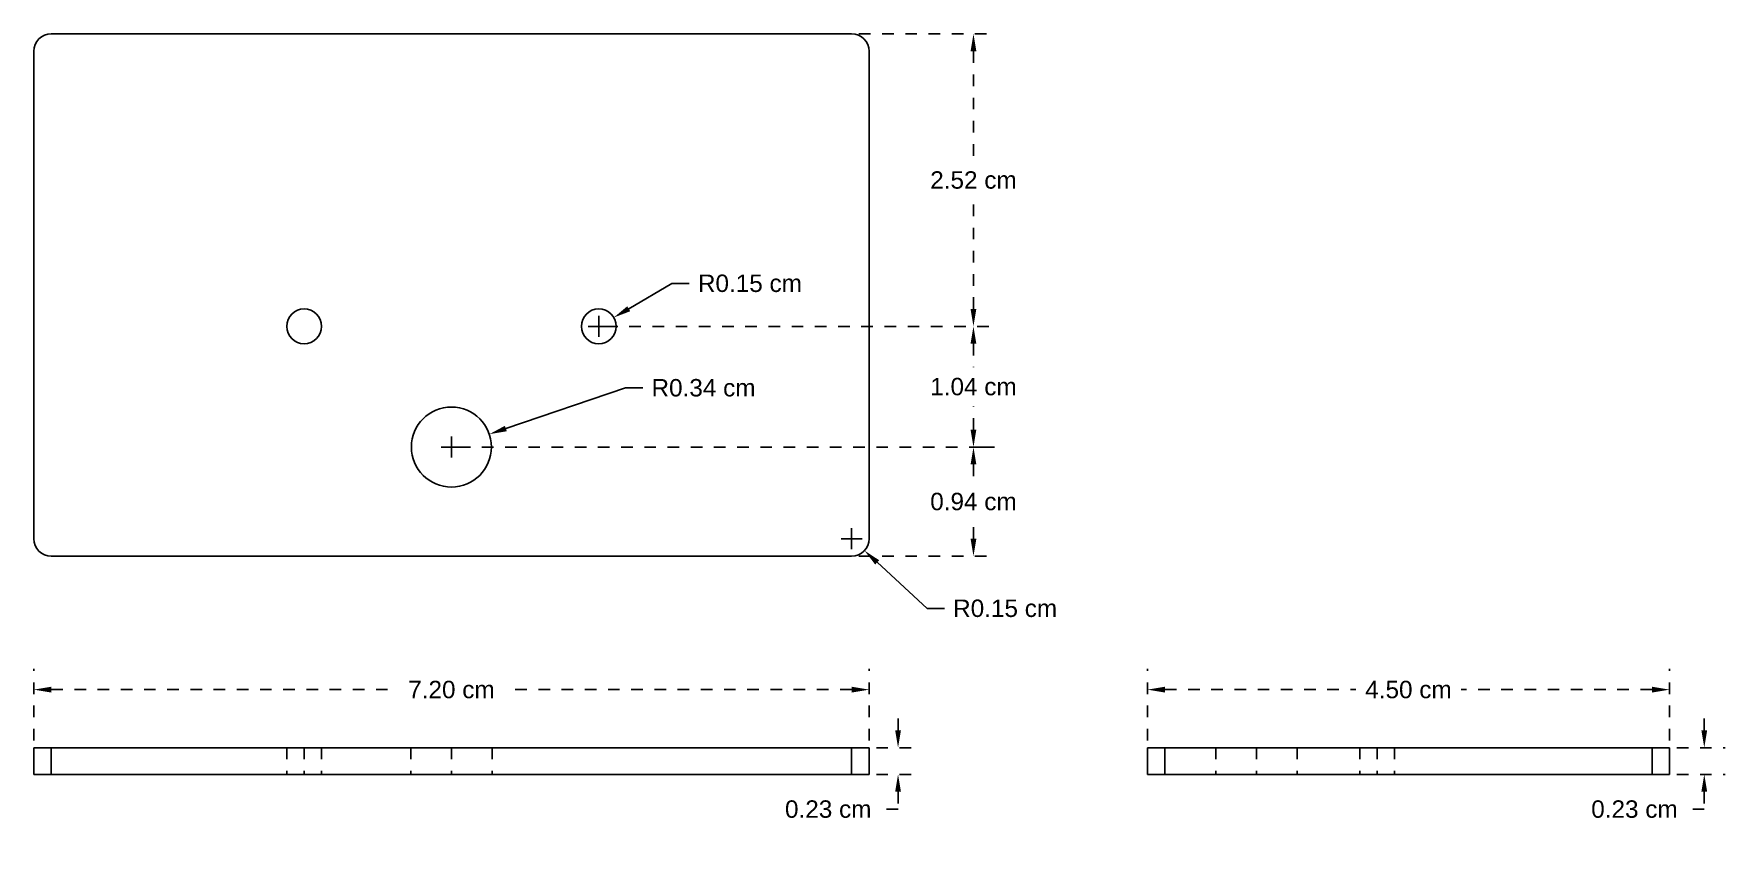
# Model space of a CAD drawing. Header units: centimetres. Extents: x 453580 to 453594.6, y 429443.2 to 429450.2.
import ezdxf

# ---------------------------------------------------------------- set-up
doc = ezdxf.new("R2010")
doc.units = ezdxf.units.CM
doc.linetypes.add('CENTER2', pattern=[28.575, 19.05, -3.175, 3.175, -3.175])
doc.linetypes.add('HIDDEN2', pattern=[4.7625, 3.175, -1.5875])
doc.styles.get("Standard").update_dxf_attribs({"font": 'arial.ttf'})
doc.dimstyles.get("Standard").update_dxf_attribs({"dimtxt": 0.15, "dimasz": 0.15, "dimexe": 0.18, "dimexo": 0.0625, "dimgap": 0.09, "dimtad": 0, "dimtih": 1, "dimtoh": 1, "dimzin": 0, "dimdsep": 46, "dimtxsty": 'Standard', "dimcen": 0.09, "dimclrd": 2, "dimclre": 2, "dimclrt": 2, "dimadec": 0, "dimazin": 0, "dimtfac": 1, "dimtofl": 0, "dimtmove": 0, "dimatfit": 3, "dimfxl": 1, "dimtfillclr": 2, "dimtolj": 1, "dimtzin": 0, "dimarcsym": 0})

# ---------------------------------------------------------------- blocks, each defined once
blk = doc.blocks.new('*D35')
at = {"color": 2, "lineweight": -2, "ltscale": 0.01, "transparency": 16777216}
for p, q in [((453585.5, 429448), (453585.129, 429447.782)), ((453585.65, 429448), (453585.5, 429448)), ((453584.87, 429447.54), (453584.87, 429447.72)), ((453584.78, 429447.63), (453584.96, 429447.63))]:
    blk.add_line(p, q, dxfattribs=at)
at = {"color": 2, "ltscale": 0.01, "transparency": 16777216}
blk.add_solid([(453585.116, 429447.803), (453585.141, 429447.76), (453584.999, 429447.706)], dxfattribs=at)
at = {"layer": 'Defpoints', "color": 0, "ltscale": 0.01, "transparency": 16777216}
for p in [(453584.999, 429447.706), (453584.87, 429447.63)]:
    blk.add_point(p, dxfattribs=at)
at = {"color": 2, "ltscale": 0.01, "transparency": 16777216, "insert": (453586.173, 429448), "char_height": 0.15, "attachment_point": 5}
blk.add_mtext('\\A1;R0.15 cm', dxfattribs=at)
blk = doc.blocks.new('*D36')
at = {"color": 2, "lineweight": -2, "ltscale": 0.01, "transparency": 16777216}
for p, q in [((453585.1, 429447.1), (453584.069, 429446.749)), ((453585.25, 429447.1), (453585.1, 429447.1)), ((453583.6, 429446.5), (453583.6, 429446.68)), ((453583.51, 429446.59), (453583.69, 429446.59))]:
    blk.add_line(p, q, dxfattribs=at)
at = {"color": 2, "ltscale": 0.01, "transparency": 16777216}
blk.add_solid([(453584.061, 429446.773), (453584.077, 429446.726), (453583.927, 429446.701)], dxfattribs=at)
at = {"layer": 'Defpoints', "color": 0, "ltscale": 0.01, "transparency": 16777216}
for p in [(453583.927, 429446.701), (453583.6, 429446.59)]:
    blk.add_point(p, dxfattribs=at)
at = {"color": 2, "ltscale": 0.01, "transparency": 16777216, "insert": (453585.773, 429447.1), "char_height": 0.15, "attachment_point": 5}
blk.add_mtext('\\A1;R0.34 cm', dxfattribs=at)
blk = doc.blocks.new('*D37')
at = {"color": 2, "lineweight": -2, "ltscale": 0.01, "transparency": 16777216}
for p, q in [((453587.05, 429445.71), (453587.05, 429445.89)), ((453586.96, 429445.8), (453587.14, 429445.8)), ((453587.7, 429445.2), (453587.27, 429445.597)), ((453587.85, 429445.2), (453587.7, 429445.2))]:
    blk.add_line(p, q, dxfattribs=at)
at = {"color": 2, "ltscale": 0.01, "transparency": 16777216}
blk.add_solid([(453587.287, 429445.615), (453587.253, 429445.578), (453587.16, 429445.698)], dxfattribs=at)
at = {"layer": 'Defpoints', "color": 0, "ltscale": 0.01, "transparency": 16777216}
for p in [(453587.05, 429445.8), (453587.16, 429445.698)]:
    blk.add_point(p, dxfattribs=at)
at = {"color": 2, "ltscale": 0.01, "transparency": 16777216, "insert": (453588.373, 429445.2), "char_height": 0.15, "attachment_point": 5}
blk.add_mtext('\\A1;R0.15 cm', dxfattribs=at)
blk = doc.blocks.new('*D39')
at = {"color": 2, "linetype": 'HIDDEN2', "lineweight": -2, "ltscale": 0.001, "transparency": 16777216}
for p, q in [((453587.45, 429444.15), (453587.45, 429444.3)), ((453587.263, 429444), (453587.63, 429444)), ((453587.263, 429443.77), (453587.63, 429443.77)), ((453587.45, 429443.62), (453587.45, 429443.47)), ((453587.45, 429443.47), (453587.3, 429443.47))]:
    blk.add_line(p, q, dxfattribs=at)
at = {"color": 2, "linetype": 'HIDDEN2', "ltscale": 0.001, "transparency": 16777216}
for points in [[(453587.425, 429444.15), (453587.475, 429444.15), (453587.45, 429444)], [(453587.425, 429443.62), (453587.475, 429443.62), (453587.45, 429443.77)]]:
    blk.add_solid(points, dxfattribs=at)
at = {"layer": 'Defpoints', "color": 0, "linetype": 'HIDDEN2', "ltscale": 0.001, "transparency": 16777216}
for p in [(453587.2, 429444), (453587.2, 429443.77), (453587.45, 429443.77)]:
    blk.add_point(p, dxfattribs=at)
at = {"color": 2, "linetype": 'HIDDEN2', "ltscale": 0.001, "transparency": 16777216, "insert": (453586.848, 429443.47), "char_height": 0.15, "attachment_point": 5}
blk.add_mtext('\\A1;0.23 cm', dxfattribs=at)
blk = doc.blocks.new('*D40')
at = {"color": 2, "linetype": 'HIDDEN2', "lineweight": -2, "ltscale": 0.001, "transparency": 16777216}
for p, q in [((453580, 429444.062), (453580, 429444.68)), ((453587.2, 429444.062), (453587.2, 429444.68)), ((453580.15, 429444.5), (453583.149, 429444.5)), ((453587.05, 429444.5), (453584.051, 429444.5))]:
    blk.add_line(p, q, dxfattribs=at)
at = {"color": 2, "linetype": 'HIDDEN2', "ltscale": 0.001, "transparency": 16777216}
for points in [[(453580.15, 429444.525), (453580.15, 429444.475), (453580, 429444.5)], [(453587.05, 429444.525), (453587.05, 429444.475), (453587.2, 429444.5)]]:
    blk.add_solid(points, dxfattribs=at)
at = {"layer": 'Defpoints', "color": 0, "linetype": 'HIDDEN2', "ltscale": 0.001, "transparency": 16777216}
for p in [(453587.2, 429444.5), (453580, 429444), (453587.2, 429444)]:
    blk.add_point(p, dxfattribs=at)
at = {"color": 2, "linetype": 'HIDDEN2', "ltscale": 0.001, "transparency": 16777216, "insert": (453583.6, 429444.5), "char_height": 0.15, "attachment_point": 5}
blk.add_mtext('\\A1;7.20 cm', dxfattribs=at)
blk = doc.blocks.new('*D41')
at = {"color": 2, "linetype": 'HIDDEN2', "lineweight": -2, "ltscale": 0.001, "transparency": 16777216}
for p, q in [((453583.663, 429446.59), (453588.28, 429446.59)), ((453588.1, 429446.44), (453588.1, 429446.287)), ((453588.1, 429445.8), (453588.1, 429445.953)), ((453587.113, 429445.65), (453588.28, 429445.65))]:
    blk.add_line(p, q, dxfattribs=at)
at = {"color": 2, "linetype": 'HIDDEN2', "ltscale": 0.001, "transparency": 16777216}
for points in [[(453588.075, 429446.44), (453588.125, 429446.44), (453588.1, 429446.59)], [(453588.075, 429445.8), (453588.125, 429445.8), (453588.1, 429445.65)]]:
    blk.add_solid(points, dxfattribs=at)
at = {"layer": 'Defpoints', "color": 0, "linetype": 'HIDDEN2', "ltscale": 0.001, "transparency": 16777216}
for p in [(453583.6, 429446.59), (453587.05, 429445.65), (453588.1, 429445.65)]:
    blk.add_point(p, dxfattribs=at)
at = {"color": 2, "linetype": 'HIDDEN2', "ltscale": 0.001, "transparency": 16777216, "insert": (453588.1, 429446.12), "char_height": 0.15, "attachment_point": 5}
blk.add_mtext('\\A1;0.94 cm', dxfattribs=at)
blk = doc.blocks.new('*D42')
at = {"color": 2, "linetype": 'HIDDEN2', "lineweight": -2, "ltscale": 0.001, "transparency": 16777216}
for p, q in [((453584.933, 429447.63), (453588.28, 429447.63)), ((453588.1, 429447.48), (453588.1, 429447.277)), ((453588.1, 429446.74), (453588.1, 429446.943)), ((453588.163, 429446.59), (453588.28, 429446.59))]:
    blk.add_line(p, q, dxfattribs=at)
at = {"color": 2, "linetype": 'HIDDEN2', "ltscale": 0.001, "transparency": 16777216}
for points in [[(453588.075, 429447.48), (453588.125, 429447.48), (453588.1, 429447.63)], [(453588.075, 429446.74), (453588.125, 429446.74), (453588.1, 429446.59)]]:
    blk.add_solid(points, dxfattribs=at)
at = {"layer": 'Defpoints', "color": 0, "linetype": 'HIDDEN2', "ltscale": 0.001, "transparency": 16777216}
for p in [(453584.87, 429447.63), (453588.1, 429446.59), (453588.1, 429446.59)]:
    blk.add_point(p, dxfattribs=at)
at = {"color": 2, "linetype": 'HIDDEN2', "ltscale": 0.001, "transparency": 16777216, "insert": (453588.1, 429447.11), "char_height": 0.15, "attachment_point": 5}
blk.add_mtext('\\A1;1.04 cm', dxfattribs=at)
blk = doc.blocks.new('*D43')
at = {"color": 2, "linetype": 'HIDDEN2', "lineweight": -2, "ltscale": 0.001, "transparency": 16777216}
for p, q in [((453587.113, 429450.15), (453588.28, 429450.15)), ((453588.1, 429450), (453588.1, 429449.057)), ((453588.1, 429447.78), (453588.1, 429448.723)), ((453584.933, 429447.63), (453588.28, 429447.63))]:
    blk.add_line(p, q, dxfattribs=at)
at = {"color": 2, "linetype": 'HIDDEN2', "ltscale": 0.001, "transparency": 16777216}
for points in [[(453588.075, 429450), (453588.125, 429450), (453588.1, 429450.15)], [(453588.075, 429447.78), (453588.125, 429447.78), (453588.1, 429447.63)]]:
    blk.add_solid(points, dxfattribs=at)
at = {"layer": 'Defpoints', "color": 0, "linetype": 'HIDDEN2', "ltscale": 0.001, "transparency": 16777216}
for p in [(453587.05, 429450.15), (453588.1, 429450.15), (453584.87, 429447.63)]:
    blk.add_point(p, dxfattribs=at)
at = {"color": 2, "linetype": 'HIDDEN2', "ltscale": 0.001, "transparency": 16777216, "insert": (453588.1, 429448.89), "char_height": 0.15, "attachment_point": 5}
blk.add_mtext('\\A1;2.52 cm', dxfattribs=at)
blk = doc.blocks.new('*D44')
at = {"color": 2, "linetype": 'HIDDEN2', "lineweight": -2, "ltscale": 0.001, "transparency": 16777216}
for p, q in [((453594.4, 429444.15), (453594.4, 429444.3)), ((453594.163, 429444), (453594.58, 429444)), ((453594.163, 429443.77), (453594.58, 429443.77)), ((453594.4, 429443.62), (453594.4, 429443.47)), ((453594.4, 429443.47), (453594.25, 429443.47))]:
    blk.add_line(p, q, dxfattribs=at)
at = {"color": 2, "linetype": 'HIDDEN2', "ltscale": 0.001, "transparency": 16777216}
for points in [[(453594.375, 429444.15), (453594.425, 429444.15), (453594.4, 429444)], [(453594.375, 429443.62), (453594.425, 429443.62), (453594.4, 429443.77)]]:
    blk.add_solid(points, dxfattribs=at)
at = {"layer": 'Defpoints', "color": 0, "linetype": 'HIDDEN2', "ltscale": 0.001, "transparency": 16777216}
for p in [(453594.1, 429444), (453594.1, 429443.77), (453594.4, 429443.77)]:
    blk.add_point(p, dxfattribs=at)
at = {"color": 2, "linetype": 'HIDDEN2', "ltscale": 0.001, "transparency": 16777216, "insert": (453593.798, 429443.47), "char_height": 0.15, "attachment_point": 5}
blk.add_mtext('\\A1;0.23 cm', dxfattribs=at)
blk = doc.blocks.new('*D45')
at = {"color": 2, "linetype": 'HIDDEN2', "lineweight": -2, "ltscale": 0.001, "transparency": 16777216}
for p, q in [((453589.6, 429444.062), (453589.6, 429444.68)), ((453594.1, 429444.062), (453594.1, 429444.68)), ((453589.75, 429444.5), (453591.395, 429444.5)), ((453593.95, 429444.5), (453592.305, 429444.5))]:
    blk.add_line(p, q, dxfattribs=at)
at = {"color": 2, "linetype": 'HIDDEN2', "ltscale": 0.001, "transparency": 16777216}
for points in [[(453589.75, 429444.525), (453589.75, 429444.475), (453589.6, 429444.5)], [(453593.95, 429444.525), (453593.95, 429444.475), (453594.1, 429444.5)]]:
    blk.add_solid(points, dxfattribs=at)
at = {"layer": 'Defpoints', "color": 0, "linetype": 'HIDDEN2', "ltscale": 0.001, "transparency": 16777216}
for p in [(453594.1, 429444.5), (453589.6, 429444), (453594.1, 429444)]:
    blk.add_point(p, dxfattribs=at)
at = {"color": 2, "linetype": 'HIDDEN2', "ltscale": 0.001, "transparency": 16777216, "insert": (453591.85, 429444.5), "char_height": 0.15, "attachment_point": 5}
blk.add_mtext('\\A1;4.50 cm', dxfattribs=at)

msp = doc.modelspace()

# ---------------------------------------------------------------- linework, layer by layer
at = {"ltscale": 0.01}
for p, q in [((453580.15, 429450.15), (453587.05, 429450.15)), ((453580, 429450), (453580, 429445.8)), ((453587.2, 429450), (453587.2, 429445.8)), ((453587.05, 429445.65), (453580.15, 429445.65)), ((453580.15, 429444), (453580, 429444)), ((453580, 429444), (453580, 429443.77)), ((453580.15, 429444), (453587.05, 429444)), ((453580.15, 429443.77), (453580.15, 429444)), ((453587.05, 429444), (453587.05, 429443.77)), ((453587.05, 429444), (453587.2, 429444)), ((453587.2, 429444), (453587.2, 429443.77)), ((453580, 429443.77), (453580.15, 429443.77)), ((453587.05, 429443.77), (453580.15, 429443.77)), ((453587.2, 429443.77), (453587.05, 429443.77))]:
    msp.add_line(p, q, dxfattribs=at)
at = {"linetype": 'HIDDEN2', "ltscale": 0.01}
for p, q in [((453582.18, 429444), (453582.18, 429443.77)), ((453582.48, 429444), (453582.48, 429443.77)), ((453583.25, 429444), (453583.25, 429443.77)), ((453583.95, 429444), (453583.95, 429443.77)), ((453590.19, 429444), (453590.19, 429443.77)), ((453590.89, 429444), (453590.89, 429443.77)), ((453591.43, 429444), (453591.43, 429443.77)), ((453591.73, 429444), (453591.73, 429443.77))]:
    msp.add_line(p, q, dxfattribs=at)
at = {"linetype": 'CENTER2', "ltscale": 0.001}
for p, q in [((453582.33, 429444), (453582.33, 429443.77)), ((453583.6, 429444), (453583.6, 429443.77)), ((453590.54, 429444), (453590.54, 429443.77)), ((453591.58, 429444), (453591.58, 429443.77))]:
    msp.add_line(p, q, dxfattribs=at)
at = {"ltscale": 0.001}
for p, q in [((453589.75, 429444), (453589.6, 429444)), ((453589.6, 429444), (453589.6, 429443.77)), ((453589.75, 429444), (453593.95, 429444)), ((453589.75, 429443.77), (453589.75, 429444)), ((453593.95, 429444), (453593.95, 429443.77)), ((453593.95, 429444), (453594.1, 429444)), ((453594.1, 429444), (453594.1, 429443.77)), ((453589.6, 429443.77), (453589.75, 429443.77)), ((453593.95, 429443.77), (453589.75, 429443.77)), ((453594.1, 429443.77), (453593.95, 429443.77))]:
    msp.add_line(p, q, dxfattribs=at)
at = {"linetype": 'HIDDEN2', "ltscale": 0.001}
msp.add_line((453591.43, 429444), (453591.58, 429444), dxfattribs=at)
at = {"ltscale": 0.01}
for centre, radius in [((453582.33, 429447.63), 0.15), ((453584.87, 429447.63), 0.15), ((453583.6, 429446.59), 0.345)]:
    msp.add_circle(centre, radius, dxfattribs=at)
for centre, start, end in [((453580.15, 429450), 90, 180), ((453587.05, 429450), 0, 90), ((453580.15, 429445.8), 180, 270), ((453587.05, 429445.8), 270, 0)]:
    msp.add_arc(centre, 0.15, start, end, dxfattribs=at)

# ---------------------------------------------------------------- dimensions: what is measured, and where the dimension line sits
at = {"linetype": 'HIDDEN2', "ltscale": 0.001}
for base, p1, p2, picture, middle in [((453588.1, 429450.15), (453584.87, 429447.63), (453587.05, 429450.15), '*D43', (453588.1, 429448.89)), ((453588.1, 429446.59), (453584.87, 429447.63), (453588.1, 429446.59), '*D42', (453588.1, 429447.11)), ((453588.1, 429445.65), (453583.6, 429446.59), (453587.05, 429445.65), '*D41', (453588.1, 429446.12)), ((453587.45, 429443.77), (453587.2, 429444), (453587.2, 429443.77), '*D39', (453586.848, 429443.47)), ((453594.4, 429443.77), (453594.1, 429444), (453594.1, 429443.77), '*D44', (453593.798, 429443.47))]:
    dim = msp.add_linear_dim(base=base, p1=p1, p2=p2, angle=90, dimstyle='Standard', override={"dimpost": ' cm'}, dxfattribs=at)
    dim.commit()
    dim.dimension.update_dxf_attribs({"geometry": picture, "text_midpoint": middle})
at = {"ltscale": 0.01}
for center, mpoint, picture, middle in [((453584.87, 429447.63), (453584.999, 429447.706), '*D35', (453586.173, 429448)), ((453583.6, 429446.59), (453583.9266, 429446.7011), '*D36', (453585.7734, 429447.1)), ((453587.05, 429445.8), (453587.16, 429445.698), '*D37', (453588.373, 429445.2))]:
    dim = msp.add_radius_dim(center=center, mpoint=mpoint, dimstyle='Standard', override={"dimpost": ' cm'}, dxfattribs=at)
    dim.commit()
    dim.dimension.update_dxf_attribs({"geometry": picture, "text_midpoint": middle, "dimtype": 164})
at = {"linetype": 'HIDDEN2', "ltscale": 0.001}
for base, p1, p2, picture, middle in [((453587.2, 429444.5), (453580, 429444), (453587.2, 429444), '*D40', (453583.6, 429444.5)), ((453594.1, 429444.5), (453589.6, 429444), (453594.1, 429444), '*D45', (453591.85, 429444.5))]:
    dim = msp.add_linear_dim(base=base, p1=p1, p2=p2, dimstyle='Standard', override={"dimpost": ' cm'}, dxfattribs=at)
    dim.commit()
    dim.dimension.update_dxf_attribs({"geometry": picture, "text_midpoint": middle})

doc.saveas('drawing.dxf')
